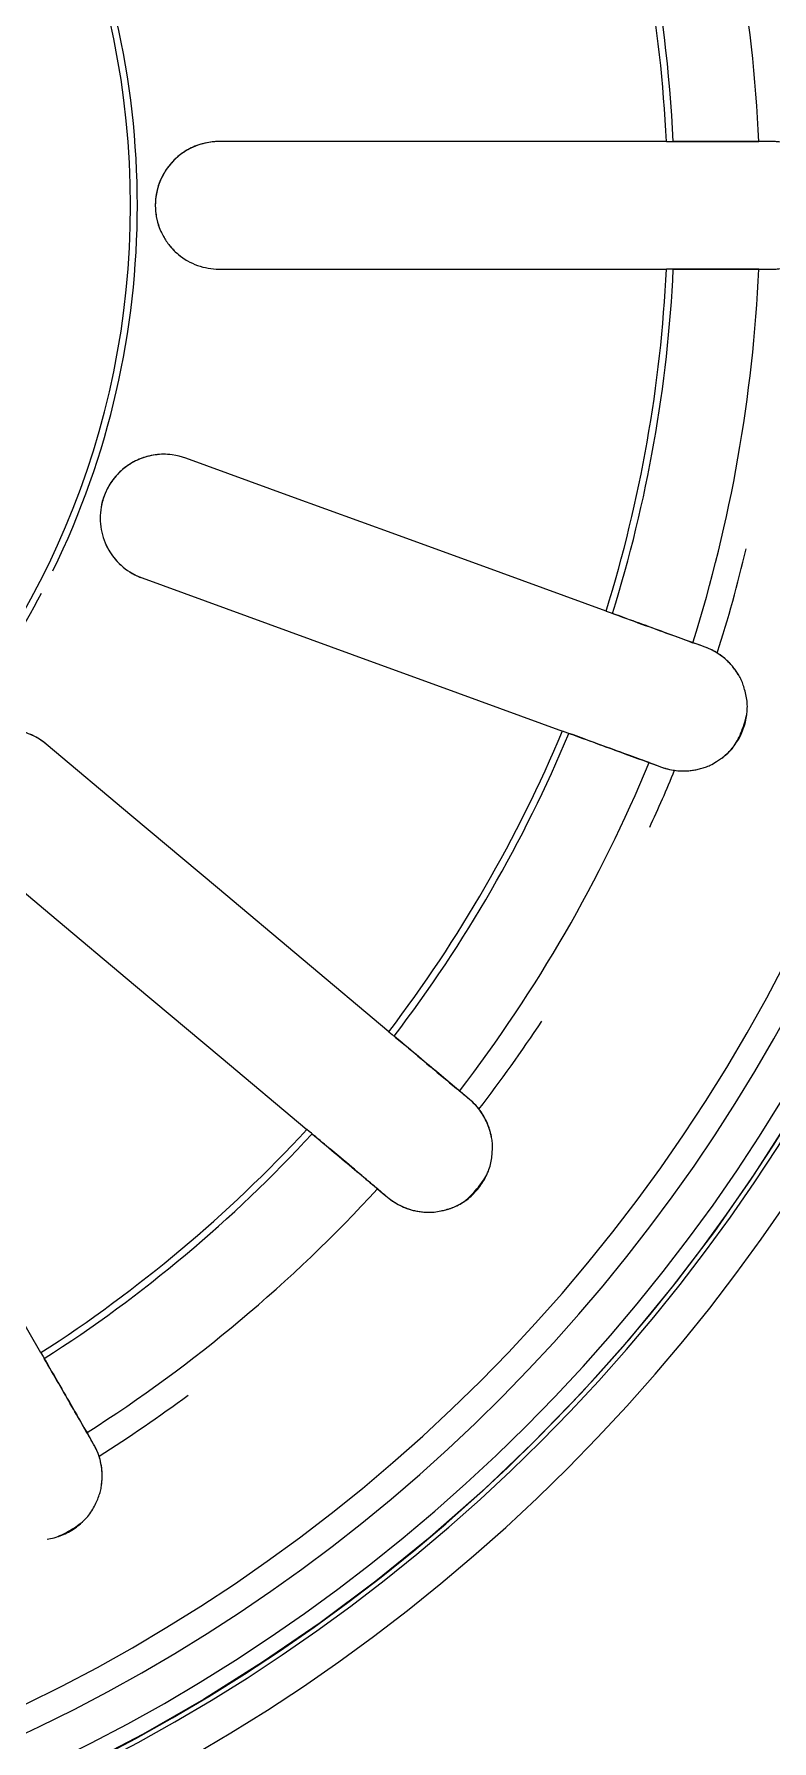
# Model space of a CAD drawing. Header units: millimetres. Extents: x -11245 to 24889, y -43080 to -3800.
# Drawn here: x -7519.47 to -7502.12, y -15003.83 to -14963.7 of the extents above; entities that cross this region are included whole.
import ezdxf

# ---------------------------------------------------------------- set-up
doc = ezdxf.new("R2010")
doc.units = ezdxf.units.MM
for name, color, linetype, lineweight in [('A-FLOR-PATT', 8, 'Continuous', 18), ('A-GENM', 13, 'Continuous', 9), ('G-IMPT', 8, 'Continuous', 9)]:
    doc.layers.add(name, color=color, linetype=linetype, lineweight=lineweight)

# ---------------------------------------------------------------- blocks, each defined once
blk = doc.blocks.new('CRT_MGN_COZ_Fogão a lenha completo - CRT_MGN_COZ_Fogão a lenha completo-5005769-PONTOS HIDRÁULICOS TÉRREO')
at = {"layer": 'G-IMPT'}
for p, q in [((2920.425, -79.5), (2920.425, -82.13)), ((2923.425, -82.13), (2923.425, -79.5))]:
    blk.add_line(p, q, dxfattribs=at)
at = {"layer": 'G-IMPT', "flags": 128}
for points in [[(2900.523, -92.971), (2899.141, -92.087), (2897.796, -91.148), (2896.49, -90.157), (2895.225, -89.114), (2894.002, -88.021), (2892.824, -86.881), (2891.692, -85.694), (2890.609, -84.463), (2889.575, -83.189), (2888.594, -81.876), (2887.666, -80.524), (2886.793, -79.136), (2885.975, -77.714), (2885.216, -76.26)], [(2894.945, -75.309), (2897.223, -73.994), (2899.5, -72.679), (2901.778, -71.364), (2904.055, -70.049)], [(2906.956, -73.506), (2905.266, -75.52), (2903.575, -77.535), (2901.885, -79.55), (2900.194, -81.564)], [(2902.492, -83.492), (2904.183, -81.478), (2905.873, -79.463), (2907.564, -77.449), (2909.254, -75.434)], [(2892.797, -76.549), (2892.931, -76.472), (2893.065, -76.394)], [(2913.162, -77.69), (2912.263, -80.162), (2911.363, -82.633), (2910.464, -85.104), (2909.564, -87.575)], [(2912.383, -88.601), (2913.283, -86.13), (2914.182, -83.659), (2915.082, -81.188), (2915.981, -78.716)], [(2920.425, -79.5), (2920.425, -82.13), (2920.425, -84.76), (2920.425, -87.39), (2920.425, -90.019)], [(2923.425, -90.019), (2923.425, -87.39), (2923.425, -84.76), (2923.425, -82.13), (2923.425, -79.5)], [(2898.799, -83.227), (2898.699, -83.346), (2898.6, -83.464)], [(2900.898, -85.393), (2900.997, -85.274), (2901.097, -85.156)], [(2908.822, -89.616), (2908.769, -89.761), (2908.716, -89.906)], [(2911.535, -90.932), (2911.588, -90.787), (2911.641, -90.642)], [(2920.425, -92.191), (2920.425, -92.345), (2920.425, -92.5)], [(2923.425, -92.5), (2923.425, -92.345), (2923.425, -92.191)]]:
    blk.add_lwpolyline(points, dxfattribs=at)
at = {"layer": 'G-IMPT'}
for radius, start, end in [(58.454, 90, 270), (58.454, 270, 90), (57.5, 90, 270), (57.5, 270, 90), (41, 90, 270), (41, 270, 90), (57.5, 180, 0), (56.5, 180, 0), (42, 180, 270), (41.108, 180, 0), (41, 180, 270), (40.608, 180, 0), (40.608, 180, 0), (39.099, 180, 0), (39.72, 193.7788, 0), (19.418, 180, 0), (41, 270, 0), (42, 270, 0), (19.579, 225.0832, 242.251), (32.216, 212.6687, 227.3313), (32.054, 212.6822, 227.3178), (19.579, 243.9707, 296.0293), (34.223, 212.5121, 227.4879), (34.845, 212.4126, 216.5938), (32.216, 232.6687, 247.3313), (32.054, 232.6822, 247.3178), (34.223, 232.5121, 247.4879), (34.845, 232.4126, 236.5938), (32.054, 252.6822, 267.3178), (32.054, 272.6822, 287.3178), (32.216, 252.6687, 267.3313), (34.845, 245.1811, 247.5874), (32.216, 272.6687, 281.4171), (34.223, 252.5121, 267.4879), (34.223, 272.5121, 287.4879), (34.845, 252.4126, 256.5938)]:
    blk.add_arc((2921.925, -58), radius, start, end, dxfattribs=at)
for points, knots in [([(2909.254, -75.434), (2909.398, -75.263), (2909.543, -74.982), (2909.607, -74.597), (2909.605, -74.384), (2909.586, -74.219), (2909.55, -74.057), (2909.498, -73.905), (2909.426, -73.754), (2909.337, -73.61), (2909.238, -73.482), (2909.121, -73.364), (2908.99, -73.256), (2908.826, -73.148), (2908.614, -73.052), (2908.357, -72.983), (2908.095, -72.964), (2907.745, -72.994), (2907.332, -73.151), (2907.071, -73.369), (2906.956, -73.506)], [-1, -1, -1, -1, -0.861111, -0.791667, -0.756944, -0.722222, -0.6875, -0.652778, -0.618056, -0.583333, -0.548611, -0.513889, -0.479167, -0.444444, -0.388889, -0.333333, -0.277778, -0.222222, -0.111111, 0, 0, 0, 0]), ([(2909.254, -75.434), (2909.337, -75.335), (2909.442, -75.171), (2909.537, -74.929), (2909.585, -74.74), (2909.607, -74.546), (2909.604, -74.284), (2909.525, -73.917), (2909.281, -73.489), (2908.868, -73.142), (2908.445, -72.99), (2908.095, -72.962), (2907.92, -72.979), (2907.835, -72.994)], [-1, -1, -1, -1, -0.9166667, -0.875, -0.8333333, -0.7916667, -0.75, -0.6666667, -0.5555556, -0.4444444, -0.3333333, -0.2777778, -0.2222222, -0.2222222, -0.2222222, -0.2222222]), ([(2894.945, -75.309), (2894.463, -75.587), (2893.72, -76.016), (2893.218, -76.306), (2893.065, -76.394)], [-1, -1, -1, -1, -0.4, 0, 0, 0, 0]), ([(2890.557, -75.456), (2890.565, -75.511), (2890.588, -75.621), (2890.661, -75.801), (2890.761, -75.994), (2890.879, -76.177), (2890.998, -76.329), (2891.123, -76.442), (2891.263, -76.533), (2891.404, -76.604), (2891.537, -76.663), (2891.661, -76.706), (2891.783, -76.731), (2891.9, -76.744), (2892.014, -76.751), (2892.124, -76.751), (2892.266, -76.737), (2892.502, -76.69), (2892.684, -76.616), (2892.797, -76.549)], [-0.5833333, -0.5833333, -0.5833333, -0.5833333, -0.5555556, -0.5277778, -0.5, -0.4722222, -0.4444444, -0.4166667, -0.3888889, -0.3611111, -0.3333333, -0.3055556, -0.2777778, -0.25, -0.2222222, -0.1944444, -0.1666667, -0.1111111, 0, 0, 0, 0]), ([(2891.808, -76.731), (2891.841, -76.736), (2891.906, -76.744), (2891.999, -76.75), (2892.089, -76.75), (2892.207, -76.743), (2892.351, -76.722), (2892.458, -76.694), (2892.509, -76.677)], [-0.2222222, -0.2222222, -0.2222222, -0.2222222, -0.1944444, -0.1666667, -0.1388889, -0.1111111, -0.0555556, 0, 0, 0, 0]), ([(2916.065, -78.339), (2916.071, -78.275), (2916.075, -78.145), (2916.054, -77.951), (2916.009, -77.761), (2915.916, -77.516), (2915.717, -77.198), (2915.341, -76.879), (2914.834, -76.694), (2914.385, -76.697), (2914.046, -76.79), (2913.809, -76.903), (2913.596, -77.054), (2913.351, -77.301), (2913.221, -77.529), (2913.162, -77.69)], [-0.9166667, -0.9166667, -0.9166667, -0.9166667, -0.875, -0.8333333, -0.7916667, -0.75, -0.6666667, -0.5555556, -0.4444444, -0.3333333, -0.2777778, -0.2222222, -0.1666667, -0.1111111, 0, 0, 0, 0]), ([(2915.981, -78.716), (2916.057, -78.506), (2916.098, -78.192), (2916.026, -77.809), (2915.952, -77.609), (2915.877, -77.461), (2915.788, -77.321), (2915.687, -77.196), (2915.568, -77.079), (2915.436, -76.974), (2915.298, -76.888), (2915.148, -76.816), (2914.988, -76.76), (2914.797, -76.715), (2914.564, -76.697), (2914.3, -76.72), (2914.047, -76.792), (2913.729, -76.94), (2913.394, -77.228), (2913.223, -77.522), (2913.162, -77.69)], [-1, -1, -1, -1, -0.861111, -0.791667, -0.756944, -0.722222, -0.6875, -0.652778, -0.618056, -0.583333, -0.548611, -0.513889, -0.479167, -0.444444, -0.388889, -0.333333, -0.277778, -0.222222, -0.111111, 0, 0, 0, 0]), ([(2923.425, -79.5), (2923.425, -79.371), (2923.4, -79.177), (2923.317, -78.931), (2923.232, -78.756), (2923.125, -78.593), (2922.954, -78.395), (2922.658, -78.164), (2922.195, -77.992), (2921.655, -77.992), (2921.234, -78.148), (2920.948, -78.352), (2920.764, -78.539), (2920.615, -78.754), (2920.47, -79.069), (2920.425, -79.328), (2920.425, -79.5)], [-1, -1, -1, -1, -0.916667, -0.875, -0.833333, -0.791667, -0.75, -0.666667, -0.555556, -0.444444, -0.333333, -0.277778, -0.222222, -0.166667, -0.111111, 0, 0, 0, 0]), ([(2923.425, -79.5), (2923.425, -79.276), (2923.355, -78.968), (2923.157, -78.632), (2923.019, -78.47), (2922.898, -78.356), (2922.766, -78.255), (2922.629, -78.172), (2922.477, -78.103), (2922.316, -78.049), (2922.158, -78.015), (2921.993, -77.999), (2921.823, -78.001), (2921.628, -78.024), (2921.403, -78.087), (2921.162, -78.199), (2920.949, -78.353), (2920.701, -78.601), (2920.485, -78.987), (2920.425, -79.321), (2920.425, -79.5)], [-1, -1, -1, -1, -0.861111, -0.791667, -0.756944, -0.722222, -0.6875, -0.652778, -0.618056, -0.583333, -0.548611, -0.513889, -0.479167, -0.444444, -0.388889, -0.333333, -0.277778, -0.222222, -0.111111, 0, 0, 0, 0]), ([(2898.799, -83.227), (2898.969, -83.025), (2899.39, -82.522), (2899.955, -81.849), (2900.194, -81.564)], [-1, -1, -1, -1, -0.4, 0, 0, 0, 0]), ([(2898.6, -83.464), (2898.515, -83.564), (2898.41, -83.731), (2898.322, -83.955), (2898.284, -84.092), (2898.265, -84.201), (2898.252, -84.314), (2898.244, -84.432), (2898.248, -84.567), (2898.272, -84.697), (2898.308, -84.841), (2898.349, -84.979), (2898.415, -85.133), (2898.505, -85.276), (2898.634, -85.42), (2898.795, -85.568), (2898.968, -85.7), (2899.132, -85.802), (2899.288, -85.865), (2899.451, -85.903), (2899.607, -85.921), (2899.753, -85.93), (2899.884, -85.929), (2900.007, -85.911), (2900.122, -85.883), (2900.231, -85.85), (2900.335, -85.813), (2900.463, -85.751), (2900.669, -85.626), (2900.815, -85.494), (2900.898, -85.393)], [-1, -1, -1, -1, -0.888889, -0.833333, -0.805556, -0.777778, -0.75, -0.722222, -0.694444, -0.659722, -0.638889, -0.611111, -0.583333, -0.555556, -0.527778, -0.5, -0.472222, -0.444444, -0.416667, -0.388889, -0.361111, -0.333333, -0.305556, -0.277778, -0.25, -0.222222, -0.194444, -0.166667, -0.111111, 0, 0, 0, 0]), ([(2902.492, -83.492), (2902.134, -83.919), (2901.583, -84.576), (2901.21, -85.02), (2901.097, -85.156)], [-1, -1, -1, -1, -0.4, 0, 0, 0, 0]), ([(2900.031, -85.902), (2900.063, -85.896), (2900.127, -85.881), (2900.216, -85.855), (2900.301, -85.824), (2900.41, -85.777), (2900.538, -85.708), (2900.628, -85.645), (2900.671, -85.612)], [-0.2222222, -0.2222222, -0.2222222, -0.2222222, -0.1944444, -0.1666667, -0.1388889, -0.1111111, -0.0555556, 0, 0, 0, 0]), ([(2908.822, -89.616), (2908.912, -89.367), (2909.136, -88.75), (2909.437, -87.925), (2909.564, -87.575)], [-1, -1, -1, -1, -0.4, 0, 0, 0, 0]), ([(2912.383, -88.601), (2912.193, -89.125), (2911.9, -89.931), (2911.701, -90.476), (2911.641, -90.642)], [-1, -1, -1, -1, -0.4, 0, 0, 0, 0]), ([(2908.716, -89.906), (2908.67, -90.029), (2908.628, -90.222), (2908.623, -90.462), (2908.634, -90.604), (2908.653, -90.713), (2908.68, -90.824), (2908.713, -90.937), (2908.762, -91.062), (2908.83, -91.177), (2908.912, -91.3), (2908.999, -91.416), (2909.113, -91.538), (2909.246, -91.642), (2909.417, -91.732), (2909.618, -91.816), (2909.826, -91.881), (2910.015, -91.921), (2910.184, -91.927), (2910.349, -91.907), (2910.503, -91.87), (2910.643, -91.829), (2910.766, -91.783), (2910.875, -91.724), (2910.973, -91.658), (2911.065, -91.59), (2911.149, -91.52), (2911.249, -91.418), (2911.399, -91.23), (2911.491, -91.056), (2911.535, -90.932)], [-1, -1, -1, -1, -0.888889, -0.833333, -0.805556, -0.777778, -0.75, -0.722222, -0.694444, -0.659722, -0.638889, -0.611111, -0.583333, -0.555556, -0.527778, -0.5, -0.472222, -0.444444, -0.416667, -0.388889, -0.361111, -0.333333, -0.305556, -0.277778, -0.25, -0.222222, -0.194444, -0.166667, -0.111111, 0, 0, 0, 0]), ([(2920.425, -92.191), (2920.425, -91.926), (2920.425, -91.27), (2920.425, -90.391), (2920.425, -90.019)], [-1, -1, -1, -1, -0.4, 0, 0, 0, 0]), ([(2923.425, -90.019), (2923.425, -90.577), (2923.425, -91.434), (2923.425, -92.014), (2923.425, -92.191)], [-1, -1, -1, -1, -0.4, 0, 0, 0, 0]), ([(2910.894, -91.707), (2910.923, -91.69), (2910.978, -91.655), (2911.052, -91.6), (2911.122, -91.542), (2911.208, -91.46), (2911.304, -91.352), (2911.368, -91.262), (2911.396, -91.216)], [-0.2222222, -0.2222222, -0.2222222, -0.2222222, -0.1944444, -0.1666667, -0.1388889, -0.1111111, -0.0555556, 0, 0, 0, 0]), ([(2920.425, -92.5), (2920.424, -92.631), (2920.451, -92.826), (2920.527, -93.054), (2920.587, -93.184), (2920.642, -93.279), (2920.705, -93.374), (2920.775, -93.47), (2920.864, -93.57), (2920.966, -93.655), (2921.086, -93.742), (2921.207, -93.822), (2921.356, -93.897), (2921.517, -93.949), (2921.709, -93.976), (2921.926, -93.986), (2922.144, -93.976), (2922.335, -93.948), (2922.496, -93.896), (2922.644, -93.821), (2922.776, -93.734), (2922.893, -93.648), (2922.993, -93.562), (2923.075, -93.469), (2923.145, -93.374), (2923.208, -93.279), (2923.263, -93.184), (2923.323, -93.054), (2923.399, -92.826), (2923.426, -92.631), (2923.425, -92.5)], [-1, -1, -1, -1, -0.888889, -0.833333, -0.805556, -0.777778, -0.75, -0.722222, -0.694444, -0.659722, -0.638889, -0.611111, -0.583333, -0.555556, -0.527778, -0.5, -0.472222, -0.444444, -0.416667, -0.388889, -0.361111, -0.333333, -0.305556, -0.277778, -0.25, -0.222222, -0.194444, -0.166667, -0.111111, 0, 0, 0, 0])]:
    blk.add_open_spline(points, degree=3, knots=knots, dxfattribs=at)
for points in [[(2892.797, -76.549), (2893.041, -76.408), (2893.641, -76.062), (2894.402, -75.623), (2894.806, -75.389)], [(2890.612, -75.687), (2890.628, -75.738), (2890.665, -75.841), (2890.744, -76.001), (2890.843, -76.15), (2890.914, -76.234), (2890.95, -76.273)], [(2892.509, -76.677), (2892.553, -76.663), (2892.647, -76.628), (2892.747, -76.578), (2892.797, -76.549)], [(2900.091, -81.688), (2899.791, -82.045), (2899.226, -82.718), (2898.781, -83.248), (2898.6, -83.464)], [(2898.6, -83.464), (2898.562, -83.509), (2898.496, -83.599), (2898.445, -83.685), (2898.423, -83.726)], [(2898.423, -83.726), (2898.398, -83.774), (2898.352, -83.873), (2898.315, -83.984), (2898.3, -84.04)], [(2900.898, -85.393), (2901.079, -85.177), (2901.524, -84.646), (2902.089, -83.973), (2902.389, -83.616)], [(2898.305, -84.834), (2898.316, -84.874), (2898.342, -84.955), (2898.395, -85.079), (2898.463, -85.206), (2898.546, -85.33), (2898.652, -85.457), (2898.782, -85.58), (2898.925, -85.686), (2899.021, -85.741), (2899.067, -85.765)], [(2900.671, -85.612), (2900.708, -85.583), (2900.784, -85.518), (2900.86, -85.437), (2900.898, -85.393)], [(2909.509, -87.727), (2909.35, -88.165), (2909.049, -88.991), (2908.812, -89.641), (2908.716, -89.906)], [(2911.535, -90.932), (2911.631, -90.667), (2911.868, -90.017), (2912.169, -89.191), (2912.328, -88.753)], [(2908.64, -90.213), (2908.632, -90.266), (2908.623, -90.376), (2908.626, -90.492), (2908.631, -90.55)], [(2908.716, -89.906), (2908.696, -89.961), (2908.664, -90.068), (2908.646, -90.166), (2908.64, -90.213)], [(2920.425, -90.181), (2920.425, -90.647), (2920.425, -91.526), (2920.425, -92.218), (2920.425, -92.5)], [(2923.425, -92.5), (2923.425, -92.218), (2923.425, -91.526), (2923.425, -90.647), (2923.425, -90.181)], [(2911.396, -91.216), (2911.421, -91.176), (2911.47, -91.089), (2911.515, -90.987), (2911.535, -90.932)], [(2908.907, -91.295), (2908.931, -91.328), (2908.984, -91.395), (2909.076, -91.494), (2909.183, -91.59), (2909.304, -91.678), (2909.446, -91.761), (2909.61, -91.832), (2909.782, -91.883), (2909.89, -91.902), (2909.942, -91.908)], [(2920.425, -92.5), (2920.425, -92.558), (2920.432, -92.669), (2920.448, -92.768), (2920.458, -92.814)], [(2923.392, -92.814), (2923.402, -92.768), (2923.418, -92.669), (2923.425, -92.558), (2923.425, -92.5)]]:
    blk.add_open_spline(points, degree=3, dxfattribs=at)
blk = doc.blocks.new('CRT_MGN_COZ_Fogão a lenha completo - CRT_MGN_COZ_Fogão a lenha completo-V23-PONTOS HIDRÁULICOS TÉRREO')
at = {"layer": 'G-IMPT'}
for p, q in [((2920.425, -79.5), (2920.425, -82.13)), ((2923.425, -82.13), (2923.425, -79.5))]:
    blk.add_line(p, q, dxfattribs=at)
at = {"layer": 'G-IMPT', "flags": 128}
for points in [[(2900.523, -92.971), (2899.141, -92.087), (2897.796, -91.148), (2896.49, -90.157), (2895.225, -89.114), (2894.002, -88.021), (2892.824, -86.881), (2891.692, -85.694), (2890.609, -84.463), (2889.575, -83.189), (2888.594, -81.876), (2887.666, -80.524), (2886.793, -79.136), (2885.975, -77.714), (2885.216, -76.26)], [(2894.945, -75.309), (2897.223, -73.994), (2899.5, -72.679), (2901.778, -71.364), (2904.055, -70.049)], [(2906.956, -73.506), (2905.266, -75.52), (2903.575, -77.535), (2901.885, -79.55), (2900.194, -81.564)], [(2902.492, -83.492), (2904.183, -81.478), (2905.873, -79.463), (2907.564, -77.449), (2909.254, -75.434)], [(2892.797, -76.549), (2892.931, -76.472), (2893.065, -76.394)], [(2913.162, -77.69), (2912.263, -80.162), (2911.363, -82.633), (2910.464, -85.104), (2909.564, -87.575)], [(2912.383, -88.601), (2913.283, -86.13), (2914.182, -83.659), (2915.082, -81.188), (2915.981, -78.716)], [(2920.425, -79.5), (2920.425, -82.13), (2920.425, -84.76), (2920.425, -87.39), (2920.425, -90.019)], [(2923.425, -90.019), (2923.425, -87.39), (2923.425, -84.76), (2923.425, -82.13), (2923.425, -79.5)], [(2898.799, -83.227), (2898.699, -83.346), (2898.6, -83.464)], [(2900.898, -85.393), (2900.997, -85.274), (2901.097, -85.156)], [(2908.822, -89.616), (2908.769, -89.761), (2908.716, -89.906)], [(2911.535, -90.932), (2911.588, -90.787), (2911.641, -90.642)], [(2920.425, -92.191), (2920.425, -92.345), (2920.425, -92.5)], [(2923.425, -92.5), (2923.425, -92.345), (2923.425, -92.191)]]:
    blk.add_lwpolyline(points, dxfattribs=at)
at = {"layer": 'G-IMPT'}
for radius, start, end in [(58.454, 90, 270), (58.454, 270, 90), (57.5, 90, 270), (57.5, 270, 90), (41, 90, 270), (41, 270, 90), (57.5, 180, 0), (56.5, 180, 0), (42, 180, 270), (41.108, 180, 0), (41, 180, 270), (40.608, 180, 0), (40.608, 180, 0), (39.099, 180, 0), (39.72, 193.7788, 0), (19.418, 180, 0), (41, 270, 0), (42, 270, 0), (19.579, 225.0832, 242.251), (32.216, 212.6687, 227.3313), (32.054, 212.6822, 227.3178), (19.579, 243.9707, 296.0293), (34.223, 212.5121, 227.4879), (34.845, 212.4126, 216.5938), (32.216, 232.6687, 247.3313), (32.054, 232.6822, 247.3178), (34.223, 232.5121, 247.4879), (34.845, 232.4126, 236.5938), (32.054, 252.6822, 267.3178), (32.054, 272.6822, 287.3178), (32.216, 252.6687, 267.3313), (34.845, 245.1811, 247.5874), (32.216, 272.6687, 281.4171), (34.223, 252.5121, 267.4879), (34.223, 272.5121, 287.4879), (34.845, 252.4126, 256.5938)]:
    blk.add_arc((2921.925, -58), radius, start, end, dxfattribs=at)
for points, knots in [([(2909.254, -75.434), (2909.398, -75.263), (2909.543, -74.982), (2909.607, -74.597), (2909.605, -74.384), (2909.586, -74.219), (2909.55, -74.057), (2909.498, -73.905), (2909.426, -73.754), (2909.337, -73.61), (2909.238, -73.482), (2909.121, -73.364), (2908.99, -73.256), (2908.826, -73.148), (2908.614, -73.052), (2908.357, -72.983), (2908.095, -72.964), (2907.745, -72.994), (2907.332, -73.151), (2907.071, -73.369), (2906.956, -73.506)], [-1, -1, -1, -1, -0.861111, -0.791667, -0.756944, -0.722222, -0.6875, -0.652778, -0.618056, -0.583333, -0.548611, -0.513889, -0.479167, -0.444444, -0.388889, -0.333333, -0.277778, -0.222222, -0.111111, 0, 0, 0, 0]), ([(2909.254, -75.434), (2909.337, -75.335), (2909.442, -75.171), (2909.537, -74.929), (2909.585, -74.74), (2909.607, -74.546), (2909.604, -74.284), (2909.525, -73.917), (2909.281, -73.489), (2908.868, -73.142), (2908.445, -72.99), (2908.095, -72.962), (2907.92, -72.979), (2907.835, -72.994)], [-1, -1, -1, -1, -0.9166667, -0.875, -0.8333333, -0.7916667, -0.75, -0.6666667, -0.5555556, -0.4444444, -0.3333333, -0.2777778, -0.2222222, -0.2222222, -0.2222222, -0.2222222]), ([(2894.945, -75.309), (2894.463, -75.587), (2893.72, -76.016), (2893.218, -76.306), (2893.065, -76.394)], [-1, -1, -1, -1, -0.4, 0, 0, 0, 0]), ([(2890.557, -75.456), (2890.565, -75.511), (2890.588, -75.621), (2890.661, -75.801), (2890.761, -75.994), (2890.879, -76.177), (2890.998, -76.329), (2891.123, -76.442), (2891.263, -76.533), (2891.404, -76.604), (2891.537, -76.663), (2891.661, -76.706), (2891.783, -76.731), (2891.9, -76.744), (2892.014, -76.751), (2892.124, -76.751), (2892.266, -76.737), (2892.502, -76.69), (2892.684, -76.616), (2892.797, -76.549)], [-0.5833333, -0.5833333, -0.5833333, -0.5833333, -0.5555556, -0.5277778, -0.5, -0.4722222, -0.4444444, -0.4166667, -0.3888889, -0.3611111, -0.3333333, -0.3055556, -0.2777778, -0.25, -0.2222222, -0.1944444, -0.1666667, -0.1111111, 0, 0, 0, 0]), ([(2891.808, -76.731), (2891.841, -76.736), (2891.906, -76.744), (2891.999, -76.75), (2892.089, -76.75), (2892.207, -76.743), (2892.351, -76.722), (2892.458, -76.694), (2892.509, -76.677)], [-0.2222222, -0.2222222, -0.2222222, -0.2222222, -0.1944444, -0.1666667, -0.1388889, -0.1111111, -0.0555556, 0, 0, 0, 0]), ([(2916.065, -78.339), (2916.071, -78.275), (2916.075, -78.145), (2916.054, -77.951), (2916.009, -77.761), (2915.916, -77.516), (2915.717, -77.198), (2915.341, -76.879), (2914.834, -76.694), (2914.385, -76.697), (2914.046, -76.79), (2913.809, -76.903), (2913.596, -77.054), (2913.351, -77.301), (2913.221, -77.529), (2913.162, -77.69)], [-0.9166667, -0.9166667, -0.9166667, -0.9166667, -0.875, -0.8333333, -0.7916667, -0.75, -0.6666667, -0.5555556, -0.4444444, -0.3333333, -0.2777778, -0.2222222, -0.1666667, -0.1111111, 0, 0, 0, 0]), ([(2915.981, -78.716), (2916.057, -78.506), (2916.098, -78.192), (2916.026, -77.809), (2915.952, -77.609), (2915.877, -77.461), (2915.788, -77.321), (2915.687, -77.196), (2915.568, -77.079), (2915.436, -76.974), (2915.298, -76.888), (2915.148, -76.816), (2914.988, -76.76), (2914.797, -76.715), (2914.564, -76.697), (2914.3, -76.72), (2914.047, -76.792), (2913.729, -76.94), (2913.394, -77.228), (2913.223, -77.522), (2913.162, -77.69)], [-1, -1, -1, -1, -0.861111, -0.791667, -0.756944, -0.722222, -0.6875, -0.652778, -0.618056, -0.583333, -0.548611, -0.513889, -0.479167, -0.444444, -0.388889, -0.333333, -0.277778, -0.222222, -0.111111, 0, 0, 0, 0]), ([(2923.425, -79.5), (2923.425, -79.371), (2923.4, -79.177), (2923.317, -78.931), (2923.232, -78.756), (2923.125, -78.593), (2922.954, -78.395), (2922.658, -78.164), (2922.195, -77.992), (2921.655, -77.992), (2921.234, -78.148), (2920.948, -78.352), (2920.764, -78.539), (2920.615, -78.754), (2920.47, -79.069), (2920.425, -79.328), (2920.425, -79.5)], [-1, -1, -1, -1, -0.916667, -0.875, -0.833333, -0.791667, -0.75, -0.666667, -0.555556, -0.444444, -0.333333, -0.277778, -0.222222, -0.166667, -0.111111, 0, 0, 0, 0]), ([(2923.425, -79.5), (2923.425, -79.276), (2923.355, -78.968), (2923.157, -78.632), (2923.019, -78.47), (2922.898, -78.356), (2922.766, -78.255), (2922.629, -78.172), (2922.477, -78.103), (2922.316, -78.049), (2922.158, -78.015), (2921.993, -77.999), (2921.823, -78.001), (2921.628, -78.024), (2921.403, -78.087), (2921.162, -78.199), (2920.949, -78.353), (2920.701, -78.601), (2920.485, -78.987), (2920.425, -79.321), (2920.425, -79.5)], [-1, -1, -1, -1, -0.861111, -0.791667, -0.756944, -0.722222, -0.6875, -0.652778, -0.618056, -0.583333, -0.548611, -0.513889, -0.479167, -0.444444, -0.388889, -0.333333, -0.277778, -0.222222, -0.111111, 0, 0, 0, 0]), ([(2898.799, -83.227), (2898.969, -83.025), (2899.39, -82.522), (2899.955, -81.849), (2900.194, -81.564)], [-1, -1, -1, -1, -0.4, 0, 0, 0, 0]), ([(2898.6, -83.464), (2898.515, -83.564), (2898.41, -83.731), (2898.322, -83.955), (2898.284, -84.092), (2898.265, -84.201), (2898.252, -84.314), (2898.244, -84.432), (2898.248, -84.567), (2898.272, -84.697), (2898.308, -84.841), (2898.349, -84.979), (2898.415, -85.133), (2898.505, -85.276), (2898.634, -85.42), (2898.795, -85.568), (2898.968, -85.7), (2899.132, -85.802), (2899.288, -85.865), (2899.451, -85.903), (2899.607, -85.921), (2899.753, -85.93), (2899.884, -85.929), (2900.007, -85.911), (2900.122, -85.883), (2900.231, -85.85), (2900.335, -85.813), (2900.463, -85.751), (2900.669, -85.626), (2900.815, -85.494), (2900.898, -85.393)], [-1, -1, -1, -1, -0.888889, -0.833333, -0.805556, -0.777778, -0.75, -0.722222, -0.694444, -0.659722, -0.638889, -0.611111, -0.583333, -0.555556, -0.527778, -0.5, -0.472222, -0.444444, -0.416667, -0.388889, -0.361111, -0.333333, -0.305556, -0.277778, -0.25, -0.222222, -0.194444, -0.166667, -0.111111, 0, 0, 0, 0]), ([(2902.492, -83.492), (2902.134, -83.919), (2901.583, -84.576), (2901.21, -85.02), (2901.097, -85.156)], [-1, -1, -1, -1, -0.4, 0, 0, 0, 0]), ([(2900.031, -85.902), (2900.063, -85.896), (2900.127, -85.881), (2900.216, -85.855), (2900.301, -85.824), (2900.41, -85.777), (2900.538, -85.708), (2900.628, -85.645), (2900.671, -85.612)], [-0.2222222, -0.2222222, -0.2222222, -0.2222222, -0.1944444, -0.1666667, -0.1388889, -0.1111111, -0.0555556, 0, 0, 0, 0]), ([(2908.822, -89.616), (2908.912, -89.367), (2909.136, -88.75), (2909.437, -87.925), (2909.564, -87.575)], [-1, -1, -1, -1, -0.4, 0, 0, 0, 0]), ([(2912.383, -88.601), (2912.193, -89.125), (2911.9, -89.931), (2911.701, -90.476), (2911.641, -90.642)], [-1, -1, -1, -1, -0.4, 0, 0, 0, 0]), ([(2908.716, -89.906), (2908.67, -90.029), (2908.628, -90.222), (2908.623, -90.462), (2908.634, -90.604), (2908.653, -90.713), (2908.68, -90.824), (2908.713, -90.937), (2908.762, -91.062), (2908.83, -91.177), (2908.912, -91.3), (2908.999, -91.416), (2909.113, -91.538), (2909.246, -91.642), (2909.417, -91.732), (2909.618, -91.816), (2909.826, -91.881), (2910.015, -91.921), (2910.184, -91.927), (2910.349, -91.907), (2910.503, -91.87), (2910.643, -91.829), (2910.766, -91.783), (2910.875, -91.724), (2910.973, -91.658), (2911.065, -91.59), (2911.149, -91.52), (2911.249, -91.418), (2911.399, -91.23), (2911.491, -91.056), (2911.535, -90.932)], [-1, -1, -1, -1, -0.888889, -0.833333, -0.805556, -0.777778, -0.75, -0.722222, -0.694444, -0.659722, -0.638889, -0.611111, -0.583333, -0.555556, -0.527778, -0.5, -0.472222, -0.444444, -0.416667, -0.388889, -0.361111, -0.333333, -0.305556, -0.277778, -0.25, -0.222222, -0.194444, -0.166667, -0.111111, 0, 0, 0, 0]), ([(2920.425, -92.191), (2920.425, -91.926), (2920.425, -91.27), (2920.425, -90.391), (2920.425, -90.019)], [-1, -1, -1, -1, -0.4, 0, 0, 0, 0]), ([(2923.425, -90.019), (2923.425, -90.577), (2923.425, -91.434), (2923.425, -92.014), (2923.425, -92.191)], [-1, -1, -1, -1, -0.4, 0, 0, 0, 0]), ([(2910.894, -91.707), (2910.923, -91.69), (2910.978, -91.655), (2911.052, -91.6), (2911.122, -91.542), (2911.208, -91.46), (2911.304, -91.352), (2911.368, -91.262), (2911.396, -91.216)], [-0.2222222, -0.2222222, -0.2222222, -0.2222222, -0.1944444, -0.1666667, -0.1388889, -0.1111111, -0.0555556, 0, 0, 0, 0]), ([(2920.425, -92.5), (2920.424, -92.631), (2920.451, -92.826), (2920.527, -93.054), (2920.587, -93.184), (2920.642, -93.279), (2920.705, -93.374), (2920.775, -93.47), (2920.864, -93.57), (2920.966, -93.655), (2921.086, -93.742), (2921.207, -93.822), (2921.356, -93.897), (2921.517, -93.949), (2921.709, -93.976), (2921.926, -93.986), (2922.144, -93.976), (2922.335, -93.948), (2922.496, -93.896), (2922.644, -93.821), (2922.776, -93.734), (2922.893, -93.648), (2922.993, -93.562), (2923.075, -93.469), (2923.145, -93.374), (2923.208, -93.279), (2923.263, -93.184), (2923.323, -93.054), (2923.399, -92.826), (2923.426, -92.631), (2923.425, -92.5)], [-1, -1, -1, -1, -0.888889, -0.833333, -0.805556, -0.777778, -0.75, -0.722222, -0.694444, -0.659722, -0.638889, -0.611111, -0.583333, -0.555556, -0.527778, -0.5, -0.472222, -0.444444, -0.416667, -0.388889, -0.361111, -0.333333, -0.305556, -0.277778, -0.25, -0.222222, -0.194444, -0.166667, -0.111111, 0, 0, 0, 0])]:
    blk.add_open_spline(points, degree=3, knots=knots, dxfattribs=at)
for points in [[(2892.797, -76.549), (2893.041, -76.408), (2893.641, -76.062), (2894.402, -75.623), (2894.806, -75.389)], [(2890.612, -75.687), (2890.628, -75.738), (2890.665, -75.841), (2890.744, -76.001), (2890.843, -76.15), (2890.914, -76.234), (2890.95, -76.273)], [(2892.509, -76.677), (2892.553, -76.663), (2892.647, -76.628), (2892.747, -76.578), (2892.797, -76.549)], [(2900.091, -81.688), (2899.791, -82.045), (2899.226, -82.718), (2898.781, -83.248), (2898.6, -83.464)], [(2898.6, -83.464), (2898.562, -83.509), (2898.496, -83.599), (2898.445, -83.685), (2898.423, -83.726)], [(2898.423, -83.726), (2898.398, -83.774), (2898.352, -83.873), (2898.315, -83.984), (2898.3, -84.04)], [(2900.898, -85.393), (2901.079, -85.177), (2901.524, -84.646), (2902.089, -83.973), (2902.389, -83.616)], [(2898.305, -84.834), (2898.316, -84.874), (2898.342, -84.955), (2898.395, -85.079), (2898.463, -85.206), (2898.546, -85.33), (2898.652, -85.457), (2898.782, -85.58), (2898.925, -85.686), (2899.021, -85.741), (2899.067, -85.765)], [(2900.671, -85.612), (2900.708, -85.583), (2900.784, -85.518), (2900.86, -85.437), (2900.898, -85.393)], [(2909.509, -87.727), (2909.35, -88.165), (2909.049, -88.991), (2908.812, -89.641), (2908.716, -89.906)], [(2911.535, -90.932), (2911.631, -90.667), (2911.868, -90.017), (2912.169, -89.191), (2912.328, -88.753)], [(2908.64, -90.213), (2908.632, -90.266), (2908.623, -90.376), (2908.626, -90.492), (2908.631, -90.55)], [(2908.716, -89.906), (2908.696, -89.961), (2908.664, -90.068), (2908.646, -90.166), (2908.64, -90.213)], [(2920.425, -90.181), (2920.425, -90.647), (2920.425, -91.526), (2920.425, -92.218), (2920.425, -92.5)], [(2923.425, -92.5), (2923.425, -92.218), (2923.425, -91.526), (2923.425, -90.647), (2923.425, -90.181)], [(2911.396, -91.216), (2911.421, -91.176), (2911.47, -91.089), (2911.515, -90.987), (2911.535, -90.932)], [(2908.907, -91.295), (2908.931, -91.328), (2908.984, -91.395), (2909.076, -91.494), (2909.183, -91.59), (2909.304, -91.678), (2909.446, -91.761), (2909.61, -91.832), (2909.782, -91.883), (2909.89, -91.902), (2909.942, -91.908)], [(2920.425, -92.5), (2920.425, -92.558), (2920.432, -92.669), (2920.448, -92.768), (2920.458, -92.814)], [(2923.392, -92.814), (2923.402, -92.768), (2923.418, -92.669), (2923.425, -92.558), (2923.425, -92.5)]]:
    blk.add_open_spline(points, degree=3, dxfattribs=at)

msp = doc.modelspace()

# ---------------------------------------------------------------- hatches: boundary and pattern name
at = {"layer": 'A-FLOR-PATT', "lineweight": 9}
h = msp.add_hatch(dxfattribs=at)
h.set_pattern_fill('FP_1', color=9, style=0, pattern_type=2)
h.set_pattern_definition([(0, (0, 0), (812.8, 203.2), [33.528, -576.072, 33.528, -576.072, -3251.2]), (0, (0, 0), (812.8, 203.2), [-1219.2, 33.528, -1185.672, 33.528, -576.072, -1422.4]), (0, (0, 0), (812.8, 203.2), [-3048, 33.528, -372.872, 33.528, -982.472]), (120, (304.8, 101.6), (-582.3764, 602.3054), [33.528, -576.072, 33.528, -576.072, -3251.2]), (120, (304.8, 101.6), (-582.3764, 602.3054), [-1219.2, 33.528, -1185.672, 33.528, -576.072, -1422.4]), (120, (304.8, 101.6), (-582.3764, 602.3054), [-3048, 33.528, -372.872, 33.528, -982.472]), (240, (406.4, 508), (-230.4236, -805.5054), [33.528, -576.072, 33.528, -576.072, -3251.2]), (240, (406.4, 508), (-230.4236, -805.5054), [-1219.2, 33.528, -1185.672, 33.528, -576.072, -1422.4]), (240, (406.4, 508), (-230.4236, -805.5054), [-3048, 33.528, -372.872, 33.528, -982.472])])
h.paths.add_polyline_path([(-11044.62, -19319.651), (-7944.62, -19319.651), (-7944.62, -17819.651), (-7954.62, -17819.651), (-7954.62, -17359.651), (-7944.62, -17359.651), (-7944.62, -17039.651), (-7954.62, -17039.651), (-7954.62, -16739.651), (-7944.62, -16739.651), (-7944.62, -16439.651), (-7964.62, -16439.651), (-7964.62, -16039.651), (-7944.62, -16039.651), (-7944.62, -16034.651), (-7964.62, -16034.651), (-7964.62, -15634.651), (-7944.62, -15634.651), (-7944.62, -15589.651), (-7964.62, -15589.651), (-7964.62, -15189.651), (-7944.62, -15189.651), (-7944.62, -15184.651), (-7964.62, -15184.651), (-7964.62, -14784.651), (-7944.62, -14784.651), (-7944.62, -14739.651), (-7964.62, -14739.651), (-7964.62, -14339.651), (-7944.62, -14339.651), (-7944.62, -14334.651), (-7964.62, -14334.651), (-7964.62, -13934.651), (-7944.62, -13934.651), (-7944.62, -13889.651), (-7244.62, -13889.651), (-7244.62, -13088.651), (-7254.62, -13088.651), (-7254.62, -12988.651), (-7244.62, -12988.651), (-7244.62, -8790.651), (-7254.62, -8789.651), (-7254.62, -8690.651), (-7244.62, -8690.651), (-7244.62, -8139.651), (-7254.62, -8139.651), (-7253.95, -5539.651), (-7244.62, -5539.651), (-7244.62, -5299.651), (-6663.62, -5299.651), (-6663.62, -5289.651), (-6563.62, -5289.651), (-6563.62, -5299.651), (-3065.62, -5299.291), (-3064.62, -5289.651), (-2965.62, -5289.651), (-2965.62, -5299.651), (-2524.62, -5299.651), (-2524.62, -3999.651), (-2584.62, -3999.651), (-2584.62, -3939.651), (-7042.12, -3939.651), (-7042.12, -3859.651), (-2584.62, -3859.651), (-2584.62, -3799.651), (-7044.62, -3799.651), (-7044.62, -3999.651), (-7244.62, -3999.651), (-7244.62, -3799.651), (-11044.62, -3799.651), (-11044.62, -3999.651), (-11244.62, -3999.651), (-11244.62, -7934.651), (-11044.62, -7934.651), (-11044.62, -8134.651), (-11244.62, -8134.651), (-11244.62, -11579.651), (-11044.62, -11579.651), (-11044.62, -11779.651), (-11244.62, -11779.651), (-11244.62, -15224.651), (-11044.62, -15224.651), (-11044.62, -15424.651), (-11244.62, -15424.651), (-11244.62, -19119.651), (-11044.62, -19119.651)])
h.paths.add_polyline_path([(-7684.62, -15607.726), (-7684.62, -15606.479), (-7703.529, -15604.45), (-7719.007, -15598.897), (-7726.942, -15594.588), (-7737.225, -15586.958), (-7746.213, -15577.717), (-7753.684, -15567.003), (-7759.829, -15553.82), (-7762.777, -15543.556), (-7763.999, -15533.081), (-7765.37, -15526.726), (-7765.62, -15526.726), (-7764.374, -15540.65), (-7760.705, -15554.334), (-7755.901, -15565.09), (-7749.439, -15575.239), (-7740.915, -15584.908), (-7731.643, -15592.649), (-7717.621, -15600.636), (-7705.909, -15604.817), (-7697.291, -15606.729), (-7690.975, -15607.476)])
h.paths.add_polyline_path([(-7504.62, -15607.726), (-7488.971, -15606.136), (-7476.472, -15602.611), (-7466.256, -15598.006), (-7455.502, -15591.067), (-7445.186, -15581.666), (-7437.035, -15571.262), (-7430.71, -15559.727), (-7426.592, -15548.236), (-7424.617, -15539.397), (-7424.12, -15526.726), (-7424.867, -15526.726), (-7426.955, -15545.635), (-7428.495, -15550.748), (-7429.786, -15554.836), (-7435.328, -15566.596), (-7440.456, -15574.336), (-7458.808, -15592.256), (-7470.829, -15599.172), (-7480.535, -15602.847), (-7484.537, -15603.761), (-7485.984, -15604.523), (-7496.527, -15606.002), (-7504.62, -15607.476)])
h.paths.add_polyline_path([(-7489.434, -15558.26), (-7482.266, -15553.614), (-7486.758, -15556.361)])
h.paths.add_polyline_path([(-7536.62, -15466.18), (-7525.879, -15465.184), (-7515.504, -15462.232), (-7505.848, -15457.424), (-7494.866, -15448.55), (-7488.583, -15440.923), (-7483.027, -15430.91), (-7480.398, -15423.722), (-7478.415, -15413.119), (-7478.7, -15400.294), (-7481.082, -15389.687), (-7486.043, -15378.53), (-7491.532, -15370.622), (-7498.556, -15363.435), (-7506.877, -15357.454), (-7516.76, -15352.798), (-7510.565, -15355.634), (-7501.394, -15361.616), (-7493.422, -15369.401), (-7486.922, -15378.965), (-7482.82, -15388.643), (-7480.852, -15396.993), (-7480.177, -15406.948), (-7481.637, -15418.467), (-7485.13, -15428.842), (-7490.657, -15438.498), (-7497.262, -15446.186), (-7502.868, -15451.017), (-7513.977, -15457.424), (-7523.641, -15460.653), (-7534.4, -15462.123), (-7541.833, -15461.985), (-7554.255, -15459.34), (-7564.465, -15454.82), (-7571.846, -15449.836), (-7580.488, -15441.244), (-7586.319, -15432.487), (-7590.114, -15423.722), (-7592.658, -15412.521), (-7592.963, -15402.332), (-7591.308, -15391.729), (-7588.946, -15384.503), (-7583.267, -15373.953), (-7576, -15365.288), (-7570.669, -15360.638), (-7561.804, -15355.149), (-7550.031, -15350.9), (-7558.273, -15353.456), (-7567.392, -15358.027), (-7578.374, -15366.902), (-7585.268, -15375.42), (-7590.385, -15384.931), (-7592.879, -15391.884), (-7594.825, -15402.332), (-7594.532, -15415.215), (-7592.843, -15423.722), (-7587.197, -15436.921), (-7581.708, -15444.83), (-7576, -15450.924), (-7567.392, -15457.424), (-7555.477, -15462.99), (-7547.361, -15465.184), (-7542.014, -15465.93)])
h.paths.add_polyline_path([(-7536.62, -15447.726), (-7525.565, -15446.186), (-7516.663, -15442.63), (-7510.077, -15438.202), (-7505.408, -15433.829), (-7499.409, -15425.082), (-7496.527, -15418.151), (-7494.85, -15410.116), (-7494.98, -15400.513), (-7497.766, -15389.906), (-7500.247, -15384.726), (-7506.083, -15376.947), (-7513.611, -15370.657), (-7522.498, -15366.22), (-7527.888, -15364.644), (-7536.62, -15363.726), (-7547.589, -15365.246), (-7556.544, -15368.821), (-7562.284, -15372.499), (-7569.726, -15379.976), (-7574.865, -15388.51), (-7577.62, -15396.901), (-7578.558, -15405.726), (-7577.474, -15415.215), (-7575.637, -15421.272), (-7569.726, -15431.475), (-7563.307, -15438.083), (-7557.736, -15441.999), (-7547.659, -15446.186), (-7538.84, -15447.605)])
h.paths.add_polyline_path([(-7534.4, -15446.666), (-7545.649, -15445.52), (-7555.757, -15441.714), (-7563.683, -15436.218), (-7569.288, -15430.103), (-7573.831, -15422.941), (-7577.089, -15410.607), (-7577.089, -15400.844), (-7575.102, -15392.284), (-7571.383, -15384.104), (-7562.037, -15373.622), (-7553.644, -15368.617), (-7547.589, -15366.22), (-7534.4, -15364.786), (-7521.444, -15367.638), (-7509.648, -15375.157), (-7503.439, -15381.711), (-7499.613, -15388.643), (-7496.676, -15397.589), (-7495.62, -15405.726), (-7498.251, -15419.503), (-7501.687, -15426.726), (-7507.098, -15433.829), (-7514.104, -15439.704), (-7522.033, -15443.79), (-7528.455, -15445.691), (-7531.473, -15446.186)])
h.paths.add_polyline_path([(-7424.6, -15286.726), (-7423.62, -15286.726), (-7425.21, -15271.076), (-7428.536, -15259.117), (-7434.258, -15246.722), (-7439.899, -15238.089), (-7450.439, -15226.59), (-7460.466, -15218.885), (-7471.578, -15212.834), (-7482.263, -15208.936), (-7492.105, -15206.705), (-7504.62, -15206.226), (-7504.62, -15206.972), (-7485.711, -15209.002), (-7470.234, -15214.554), (-7459.254, -15220.897), (-7451.486, -15226.983), (-7443.014, -15235.751), (-7434.622, -15248.117), (-7429.275, -15259.999), (-7426.067, -15271.89), (-7425.242, -15280.371), (-7424.62, -15286.726)])
h.paths.add_polyline_path([(-7764.374, -15286.726), (-7762.344, -15267.817), (-7756.792, -15252.339), (-7751.055, -15242.267), (-7744.852, -15234.12), (-7734.32, -15224.115), (-7724.897, -15217.662), (-7711.416, -15211.407), (-7703.256, -15208.928), (-7690.975, -15207.347), (-7684.62, -15205.975), (-7684.62, -15205.726), (-7698.789, -15207.021), (-7713.354, -15211.057), (-7724.172, -15216.111), (-7733.257, -15222.004), (-7744.051, -15231.781), (-7752.256, -15242.267), (-7758.53, -15253.724), (-7762.41, -15264.369), (-7764.623, -15274.055), (-7765.054, -15286.726), (-7764.62, -15286.726)])
h.paths.add_polyline_path([(-7479.871, -15261.977), (-7487.717, -15256.141), (-7482.347, -15260.22)])
h.paths.add_polyline_path([(-7684.62, -15166.726), (-7684.622, -15166.479), (-7690.302, -15166.503)])
h.paths.add_polyline_path([(-7452.664, -15147.558), (-7443.027, -15137.717), (-7448.822, -15143.294), (-7452.259, -15147.108)])
h.paths.add_polyline_path([(-7489.434, -15118.26), (-7482.266, -15113.614), (-7486.758, -15116.361)])
h.paths.add_polyline_path([(-7536.62, -15026.18), (-7525.879, -15025.184), (-7515.504, -15022.232), (-7503.423, -15015.763), (-7494.866, -15008.55), (-7488.583, -15000.923), (-7483.91, -14992.91), (-7480.398, -14983.722), (-7478.415, -14973.119), (-7478.415, -14962.332), (-7480.398, -14951.729), (-7486.043, -14938.53), (-7491.532, -14930.622), (-7499.516, -14922.638), (-7507.425, -14917.149), (-7515.504, -14913.219), (-7525.879, -14910.267), (-7536.62, -14909.272), (-7547.361, -14910.267), (-7557.736, -14913.219), (-7569.817, -14919.689), (-7578.374, -14926.902), (-7584.657, -14934.529), (-7589.33, -14942.542), (-7592.843, -14951.729), (-7594.825, -14962.332), (-7594.825, -14973.119), (-7592.843, -14983.722), (-7587.197, -14996.921), (-7581.708, -15004.83), (-7573.724, -15012.814), (-7565.815, -15018.302), (-7557.736, -15022.232), (-7547.361, -15025.184), (-7541.569, -15025.951)])
h.paths.add_polyline_path([(-7536.62, -15024.226), (-7547.002, -15023.264), (-7559.226, -15019.441), (-7568.393, -15014.373), (-7577.058, -15007.106), (-7583.267, -14999.498), (-7587.322, -14992.626), (-7591.159, -14982.355), (-7593.015, -14970), (-7592.658, -14960.931), (-7590.784, -14951.729), (-7586.079, -14940.536), (-7579.818, -14931.401), (-7571.846, -14923.616), (-7563.381, -14918.027), (-7554.255, -14914.111), (-7545.649, -14911.999), (-7536.62, -14911.226), (-7525.879, -14912.272), (-7515.397, -14915.4), (-7504.62, -14921.234), (-7496.182, -14928.346), (-7489.973, -14935.953), (-7484.847, -14945.25), (-7482.113, -14952.959), (-7480.323, -14963.336), (-7480.852, -14976.458), (-7482.82, -14984.809), (-7487.503, -14995.531), (-7493.422, -15004.051), (-7501.394, -15011.836), (-7509.859, -15017.424), (-7519.537, -15021.526), (-7527.888, -15023.494), (-7532.23, -15024.023)])
h.paths.add_polyline_path([(-7536.62, -15009.726), (-7525.651, -15008.209), (-7516.663, -15004.63), (-7511.399, -15001.272), (-7503.903, -14993.97), (-7500.247, -14988.726), (-7495.86, -14977.662), (-7494.85, -14972.116), (-7494.98, -14962.513), (-7497.766, -14951.906), (-7500.247, -14946.726), (-7507.566, -14937.465), (-7513.611, -14932.657), (-7521.444, -14928.625), (-7527.888, -14926.644), (-7536.62, -14925.726), (-7547.659, -14927.266), (-7555.825, -14930.44), (-7564.267, -14936.184), (-7570.12, -14942.495), (-7573.728, -14948.053), (-7577.715, -14959.332), (-7578.558, -14967.726), (-7577.62, -14976.55), (-7574.727, -14985.24), (-7569.894, -14993.255), (-7563.307, -15000.083), (-7555.825, -15005.012), (-7547.589, -15008.205), (-7540.864, -15009.496)])
h.paths.add_polyline_path([(-7538.84, -15008.666), (-7551.071, -15005.844), (-7560.605, -15000.832), (-7569.288, -14992.103), (-7573.831, -14984.941), (-7577.089, -14972.607), (-7577.089, -14962.844), (-7575.28, -14954.812), (-7571.383, -14946.045), (-7565.503, -14938.948), (-7559.2, -14933.791), (-7551.687, -14929.608), (-7538.84, -14926.786), (-7525.651, -14928.22), (-7515.504, -14932.787), (-7509.648, -14937.157), (-7503.514, -14943.688), (-7497.766, -14955.387), (-7496.527, -14959.383), (-7495.86, -14972.159), (-7499.812, -14985.24), (-7503.98, -14992.538), (-7512.242, -15000.498), (-7518.21, -15004.099), (-7526.773, -15007.415), (-7534.4, -15008.666)])
h.paths.add_polyline_path([(-7424.867, -14846.726), (-7424.62, -14846.726), (-7425.15, -14841.915)])
h.paths.add_polyline_path([(-7764.62, -14846.726), (-7764.373, -14846.724), (-7764.431, -14841.915)])
h.paths.add_polyline_path([(-7479.871, -14821.977), (-7487.717, -14816.141), (-7482.347, -14820.22)])
h.paths.add_polyline_path([(-9954.483, -12639.651), (-9961.644, -12579.899), (-9965.254, -12528.389), (-9965.645, -12519.514), (-9964.076, -12474.035), (-9955.438, -12378.71), (-9956.213, -12344.001), (-9956.905, -12297.499), (-9955.13, -12255.552), (-9951.85, -12227.773), (-9946.765, -12200.719), (-9935.715, -12156.994), (-9919.612, -12096.311), (-9912.101, -12057.024), (-9908.459, -12023.202), (-9905.954, -11971.427), (-9905.736, -11910.555), (-9908.273, -11800.799), (-9912.29, -11612.125), (-9911.916, -11512.967), (-9909.648, -11333.691), (-9912.066, -11290.148), (-9915.447, -11258.384), (-9921.289, -11221.69), (-9928.817, -11187.278), (-9941.102, -11144.054), (-9962.767, -11071.033), (-9977.88, -11009.917), (-9991.516, -10945.504), (-10004.702, -10870.511), (-10010.349, -10842.489), (-10033.394, -11102.102), (-10044.259, -11242.241), (-10047.243, -11308.641), (-10048.944, -11406.081), (-10049.49, -11606.136), (-10048.437, -12043.899), (-10044.621, -12112.014), (-10035.521, -12207.74), (-10029.634, -12274.518), (-10028.726, -12333.002), (-10028.994, -12434.143), (-10026.478, -12567.036), (-10029.114, -12639.651), (-10398.926, -12639.651), (-10403.277, -12550.323), (-10403.408, -12481.431), (-10400.781, -12148.746), (-10403.825, -12028.291), (-10410.608, -11861.678), (-10424.563, -11581.055), (-10428.099, -11324.544), (-10428.113, -11161.691), (-10427.883, -11151.376), (-10426.235, -11138.587), (-10419.946, -11115.465), (-10418.248, -11102.102), (-10417.555, -11077.155), (-10416.396, -11044.639), (-10412.096, -10978.567), (-10408.892, -10885.673), (-10406.154, -10833.252), (-10407.967, -10779.708), (-10409.351, -10718.272), (-10407.95, -10635.362), (-10407.199, -10542.165), (-10405.799, -10256.23), (-10404.501, -10086.95), (-10406.879, -9968.865), (-10410.918, -9849.149), (-10419.572, -9639.651), (-10029.64, -9639.651), (-10026.584, -9657.235), (-10021.917, -9729.006), (-10015.423, -9829.538), (-10009.587, -9873.315), (-9999.604, -9841.081), (-9993.039, -9812.885), (-9986.26, -9769.241), (-9977.354, -9705.692), (-9966.885, -9639.651), (-9079.53, -9639.651), (-9081.81, -9677.369), (-9103.37, -9968.865), (-9107.022, -10054.678), (-9108.247, -10135.065), (-9106.519, -10262.198), (-9105.222, -10457.19), (-9103.519, -10637.715), (-9102.363, -10733.265), (-9104.819, -10784.188), (-9106.803, -10831.462), (-9105.137, -10856.375), (-9104.371, -10861.812), (-9097.226, -10890.525), (-9095.218, -10904.552), (-9092.541, -10976.922), (-9089.683, -10997.541), (-9082.877, -11029.569), (-9080.847, -11048.327), (-9078.107, -11093.081), (-9074.001, -11108.937), (-9067.863, -11118.791), (-9057.977, -11130.86), (-9055.413, -11135.998), (-9052.919, -11142.472), (-9044.982, -11037.061), (-9041.997, -10970.661), (-9040.296, -10873.221), (-9039.75, -10673.166), (-9040.803, -10235.402), (-9044.619, -10167.287), (-9053.839, -10070.412), (-9059.606, -10004.784), (-9060.514, -9946.299), (-9060.246, -9845.158), (-9062.762, -9712.266), (-9060.127, -9639.651), (-8690.315, -9639.651), (-8686.121, -9720.269), (-8685.832, -9797.87), (-8688.459, -10130.555), (-8685.416, -10251.011), (-8678.632, -10417.623), (-8664.677, -10698.247), (-8661.141, -10954.757), (-8661.127, -11117.61), (-8661.357, -11127.925), (-8663.006, -11140.714), (-8668.208, -11157.073), (-8670.992, -11177.199), (-8671.819, -11211.015), (-8672.844, -11234.662), (-8677.294, -11306.565), (-8680.348, -11393.629), (-8683.086, -11446.049), (-8681.273, -11499.593), (-8679.889, -11561.029), (-8681.29, -11643.94), (-8682.03, -11728.266), (-8683.441, -12023.071), (-8684.739, -12192.351), (-8682.761, -12296.061), (-8677.236, -12458.206), (-8669.668, -12639.651), (-9059.6, -12639.651), (-9062.656, -12622.067), (-9067.324, -12550.296), (-9073.817, -12449.763), (-9084.986, -12368.851), (-9096.208, -12296.061), (-9099.569, -12192.351), (-9102.922, -11977.589), (-9103.622, -11912.3), (-9112.059, -12008.819), (-9118.925, -12111.07), (-9121.449, -12188.256), (-9121.682, -12236.142), (-9120.214, -12301.742), (-9114.824, -12458.206), (-9116.314, -12519.514), (-9118.375, -12553.43), (-9121.249, -12579.899), (-9125.996, -12608.428), (-9133.285, -12639.651), (-9338.771, -12639.651)])
h.paths.add_polyline_path([(-11104.62, -7932.151), (-11184.62, -7932.151), (-11184.62, -4002.151), (-11104.62, -4002.151), (-11104.62, -7904.651)])
h.paths.add_polyline_path([(-2384.62, -5299.651), (-2384.62, -3999.651), (-2444.62, -3999.651), (-2444.62, -5299.651)])
h.paths.add_polyline_path([(-7274.62, -3939.651), (-11042.12, -3939.651), (-11042.12, -3859.651), (-7247.12, -3859.651), (-7247.12, -3939.651)])

# ---------------------------------------------------------------- block references
at = {"layer": 'A-GENM', "color": 55, "rotation": 89.99999999999928}
for name in ['CRT_MGN_COZ_Fogão a lenha completo - CRT_MGN_COZ_Fogão a lenha completo-5005769-PONTOS HIDRÁULICOS TÉRREO', 'CRT_MGN_COZ_Fogão a lenha completo - CRT_MGN_COZ_Fogão a lenha completo-V23-PONTOS HIDRÁULICOS TÉRREO']:
    msp.add_blockref(name, (-7594.62, -17889.651), dxfattribs=at)

doc.saveas('drawing.dxf')
